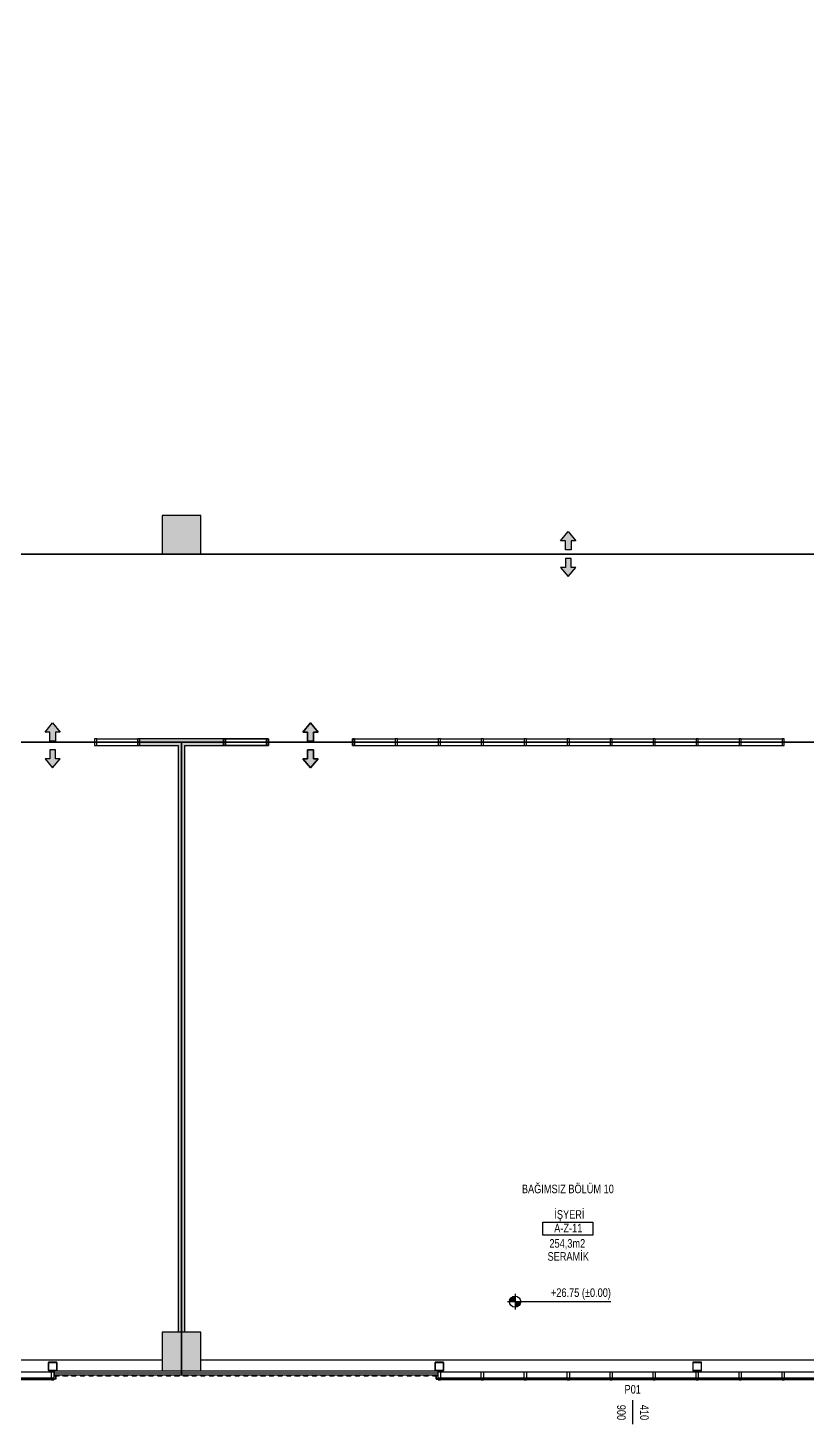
# Model space of a CAD drawing. Extents: x 259761 to 283296, y -701091 to -693683.
# Drawn here: x 275829 to 277642, y -700179 to -696931 of the extents above; entities that cross this region are included whole.
import ezdxf
from ezdxf.enums import TextEntityAlignment as Align

# ---------------------------------------------------------------- set-up
doc = ezdxf.new("R2010")
doc.units = 0
doc.header["$MEASUREMENT"] = 0
doc.layers.get('0').update_dxf_attribs({"linetype": 'CONTINUOUS'})
doc.layers.add('A-WALL-SNWPNL', color=200, linetype='CONTINUOUS')
doc.layers.add('MKDU0', color=50, linetype='CONTINUOUS')
doc.styles.add('Fields_100', font='act_simplex.shx', dxfattribs={"width": 0.8, "height": 20})

# ---------------------------------------------------------------- blocks, each defined once
blk = doc.blocks.new('Mahal kutusu_100')
at = {"color": 0}
blk.add_lwpolyline([(-58, 30), (58, 30), (58, 0), (-58, 0)], close=True, dxfattribs=at)
at = {"color": 0, "style": 'Fields_100', "width": 0.8}
for tag, p in [('MAHAL', (3.6, 37.9)), ('KOD', (0.9, 6.2)), ('ALAN', (-1.3, -29.4)), ('KAPLAMA', (0.8, -59.7))]:
    blk.add_attdef(tag, text='', height=20, dxfattribs=at).set_placement(p, align=Align.CENTER)
blk = doc.blocks.new('*U42')
at = {"layer": 'A-WALL-SNWPNL'}
blk.add_lwpolyline([(50, 1), (42, 1), (40, -1), (32, -1), (30, 1), (22, 1), (20, -1), (12, -1), (10, 1), (2, 1), (0, -1), (-8, -1), (-10, 1), (-18, 1), (-20, -1), (-28, -1), (-30, 1), (-38, 1), (-40, -1), (-48, -1), (-50, 1)], dxfattribs=at)
blk = doc.blocks.new('*U43')
at = {"layer": 'MKDU0', "color": 0, "linetype": 'ByBlock', "lineweight": -2, "transparency": 16777216}
for p in [(0, 0), (100, 0), (200, 0), (300, 0), (400, 0), (500, 0), (600, 0), (700, 0)]:
    blk.add_blockref('*U42', p, dxfattribs=at)
blk = doc.blocks.new('AÇK_01')
at = {"color": 0}
blk.add_lwpolyline([(28, 0), (-28, 0)], dxfattribs=at)
at = {"color": 0, "style": 'Fields_100', "width": 0.8}
blk.add_attdef('A.Ç.K.01', text='', height=20, rotation=90, dxfattribs=at).set_placement((-53, 0), align=Align.MIDDLE_CENTER)
for tag, p in [('W', (1, 17.2)), ('H', (1, -36.3))]:
    blk.add_attdef(tag, text='', height=20, dxfattribs=at).set_placement(p, align=Align.CENTER)

msp = doc.modelspace()

# ---------------------------------------------------------------- hatches: boundary and pattern name
at = {"layer": 'MKDU0', "ltscale": 0.03}
h = msp.add_hatch(dxfattribs=at)
h.set_pattern_fill('ANSI33', color=8)
h.set_pattern_definition([(45, (256351.424, -695852.415), (-4.490128, 4.490128), []), (45, (256355.914, -695852.415), (-4.490128, 4.490128), [3.175, -1.5875])])
h.paths.add_polyline_path([(272541.6, -700055.4), (272631.6, -700055.4), (272631.6, -699965.4), (272541.6, -699965.4)])
h.paths.add_polyline_path([(272541.6, -694355.4), (272631.6, -694355.4), (272631.6, -694265.4), (272541.6, -694265.4)])
h.paths.add_polyline_path([(270741.6, -700055.4), (270831.6, -700055.4), (270831.6, -699965.4), (270741.6, -699965.4)])
h.paths.add_polyline_path([(267141.6, -700055.4), (267231.6, -700055.4), (267231.6, -699965.4), (267141.6, -699965.4)])
h.paths.add_polyline_path([(270741.6, -694355.4), (270831.6, -694355.4), (270831.6, -694265.4), (270741.6, -694265.4)])
h.paths.add_polyline_path([(267141.6, -694355.4), (267231.6, -694355.4), (267231.6, -694265.4), (267141.6, -694265.4)])
h.paths.add_polyline_path([(272541.6, -698155.4), (272631.6, -698155.4), (272631.6, -698065.4), (272541.6, -698065.4)])
h.paths.add_polyline_path([(272541.6, -696255.4), (272631.6, -696255.4), (272631.6, -696165.4), (272541.6, -696165.4)])
h.paths.add_polyline_path([(270741.6, -698155.4), (270831.6, -698155.4), (270831.6, -698065.4), (270741.6, -698065.4)])
h.paths.add_polyline_path([(267141.6, -698155.4), (267231.6, -698155.4), (267231.6, -698065.4), (267141.6, -698065.4)])
h.paths.add_polyline_path([(270741.6, -696255.4), (270831.6, -696255.4), (270831.6, -696165.4), (270741.6, -696165.4)])
h.paths.add_polyline_path([(267141.6, -696255.4), (267231.6, -696255.4), (267231.6, -696165.4), (267141.6, -696165.4)])
h.paths.add_polyline_path([(277941.6, -698155.4), (278031.6, -698155.4), (278031.6, -698065.4), (277941.6, -698065.4)])
h.paths.add_polyline_path([(277941.6, -696255.4), (278031.6, -696255.4), (278031.6, -696165.4), (277941.6, -696165.4)])
h.paths.add_polyline_path([(276141.6, -698155.4), (276231.6, -698155.4), (276231.6, -698065.4), (276141.6, -698065.4)])
h.paths.add_polyline_path([(276141.6, -696255.4), (276231.6, -696255.4), (276231.6, -696165.4), (276141.6, -696165.4)])
h.paths.add_polyline_path([(274341.6, -698155.4), (274431.6, -698155.4), (274431.6, -698065.4), (274341.6, -698065.4)])
h.paths.add_polyline_path([(274341.6, -696255.4), (274431.6, -696255.4), (274431.6, -696165.4), (274341.6, -696165.4)])
h.paths.add_polyline_path([(270641.6, -698155.4), (270731.6, -698155.4), (270731.6, -698065.4), (270641.6, -698065.4)])
h.paths.add_polyline_path([(270641.6, -696255.4), (270731.6, -696255.4), (270731.6, -696165.4), (270641.6, -696165.4)])
h.paths.add_polyline_path([(268941.6, -698155.4), (269031.6, -698155.4), (269031.6, -698065.4), (268941.6, -698065.4)])
h.paths.add_polyline_path([(268941.6, -696255.4), (269031.6, -696255.4), (269031.6, -696165.4), (268941.6, -696165.4)])
h.paths.add_polyline_path([(265341.6, -698155.4), (265431.6, -698155.4), (265431.6, -698065.4), (265341.6, -698065.4)])
h.paths.add_polyline_path([(265341.6, -696255.4), (265431.6, -696255.4), (265431.6, -696165.4), (265341.6, -696165.4)])
h.paths.add_polyline_path([(263541.6, -698155.4), (263631.6, -698155.4), (263631.6, -698065.4), (263541.6, -698065.4)])
h.paths.add_polyline_path([(263541.6, -696255.4), (263631.6, -696255.4), (263631.6, -696165.4), (263541.6, -696165.4)])
h.paths.add_polyline_path([(261741.6, -698155.4), (261831.6, -698155.4), (261831.6, -698065.4), (261741.6, -698065.4)])
h.paths.add_polyline_path([(261741.6, -696255.4), (261831.6, -696255.4), (261831.6, -696165.4), (261741.6, -696165.4)])
h.paths.add_polyline_path([(279741.6, -696255.4), (279831.6, -696255.4), (279831.6, -696165.4), (279741.6, -696165.4)])
h.paths.add_polyline_path([(279741.6, -698155.4), (279831.6, -698155.4), (279831.6, -698065.4), (279741.6, -698065.4)])
h.paths.add_polyline_path([(279741.6, -700055.4), (279831.6, -700055.4), (279831.6, -699965.4), (279741.6, -699965.4)])
h.paths.add_polyline_path([(277941.6, -700055.4), (278031.6, -700055.4), (278031.6, -699965.4), (277941.6, -699965.4)])
h.paths.add_polyline_path([(276141.6, -700055.4), (276231.6, -700055.4), (276231.6, -699965.4), (276141.6, -699965.4)])
h.paths.add_polyline_path([(274341.6, -700055.4), (274431.6, -700055.4), (274431.6, -699965.4), (274341.6, -699965.4)])
h.paths.add_polyline_path([(270641.6, -700055.4), (270731.6, -700055.4), (270731.6, -699965.4), (270641.6, -699965.4)])
h.paths.add_polyline_path([(268941.6, -700055.4), (269031.6, -700055.4), (269031.6, -699965.4), (268941.6, -699965.4)])
h.paths.add_polyline_path([(265341.6, -700055.4), (265431.6, -700055.4), (265431.6, -699965.4), (265341.6, -699965.4)])
h.paths.add_polyline_path([(263541.6, -700055.4), (263631.6, -700055.4), (263631.6, -699965.4), (263541.6, -699965.4)])
h.paths.add_polyline_path([(261741.6, -700055.4), (261831.6, -700055.4), (261831.6, -699965.4), (261741.6, -699965.4)])
h.paths.add_polyline_path([(279741.6, -694355.4), (279831.6, -694355.4), (279831.6, -694265.4), (279741.6, -694265.4)])
h.paths.add_polyline_path([(277941.6, -694355.4), (278031.6, -694355.4), (278031.6, -694265.4), (277941.6, -694265.4)])
h.paths.add_polyline_path([(276141.6, -694355.4), (276231.6, -694355.4), (276231.6, -694265.4), (276141.6, -694265.4)])
h.paths.add_polyline_path([(274341.6, -694355.4), (274431.6, -694355.4), (274431.6, -694265.4), (274341.6, -694265.4)])
h.paths.add_polyline_path([(270641.6, -694355.4), (270731.6, -694355.4), (270731.6, -694265.4), (270641.6, -694265.4)])
h.paths.add_polyline_path([(268941.6, -694355.4), (269031.6, -694355.4), (269031.6, -694265.4), (268941.6, -694265.4)])
h.paths.add_polyline_path([(265341.6, -694355.4), (265431.6, -694355.4), (265431.6, -694265.4), (265341.6, -694265.4)])
h.paths.add_polyline_path([(263541.6, -694355.4), (263631.6, -694355.4), (263631.6, -694265.4), (263541.6, -694265.4)])
h.paths.add_polyline_path([(261741.6, -694355.4), (261831.6, -694355.4), (261831.6, -694265.4), (261741.6, -694265.4)])
h = msp.add_hatch(color=8, dxfattribs=at)
h.dxf.hatch_style = 1
h.paths.add_polyline_path([(277086.6, -698103.1), (277104.3, -698124.2), (277093.3, -698124.2), (277093.3, -698145.4), (277079.9, -698145.4), (277079.9, -698124.2), (277068.9, -698124.2)])
h = msp.add_hatch(color=8, dxfattribs=at)
h.dxf.hatch_style = 1
h.paths.add_polyline_path([(277086.6, -698207.7), (277104.3, -698186.5), (277093.3, -698186.5), (277093.3, -698165.4), (277079.9, -698165.4), (277079.9, -698186.5), (277068.9, -698186.5)])
h = msp.add_hatch(color=8, dxfattribs=at)
h.dxf.hatch_style = 1
h.paths.add_polyline_path([(275886.6, -698548.1), (275904.3, -698569.2), (275893.3, -698569.2), (275893.3, -698590.4), (275879.9, -698590.4), (275879.9, -698569.2), (275868.9, -698569.2)])
h = msp.add_hatch(color=8, dxfattribs=at)
h.dxf.hatch_style = 1
h.paths.add_polyline_path([(276486.6, -698548.1), (276468.9, -698569.2), (276479.9, -698569.2), (276479.9, -698590.4), (276493.3, -698590.4), (276493.3, -698569.2), (276504.3, -698569.2)])
h = msp.add_hatch(color=8, dxfattribs=at)
h.dxf.hatch_style = 1
h.paths.add_polyline_path([(276486.6, -698548.1), (276504.3, -698569.2), (276493.3, -698569.2), (276493.3, -698590.4), (276479.9, -698590.4), (276479.9, -698569.2), (276468.9, -698569.2)])
h = msp.add_hatch(dxfattribs=at)
h.set_pattern_fill('DASH', color=8)
h.set_pattern_definition([(0, (263551.4238, -647212.943), (3.175, 3.175), [3.175, -3.175])])
h.paths.add_polyline_path([(276284.1, -698600.4), (276284.1, -698585.4), (276089.1, -698585.4), (276089.1, -698600.4), (276179.1, -698600.4), (276179.1, -699965.4), (276194.1, -699965.4), (276194.1, -698600.4)])
h = msp.add_hatch(color=8, dxfattribs=at)
h.dxf.hatch_style = 1
h.paths.add_polyline_path([(275886.6, -698652.7), (275904.3, -698631.5), (275893.3, -698631.5), (275893.3, -698610.4), (275879.9, -698610.4), (275879.9, -698631.5), (275868.9, -698631.5)])
h = msp.add_hatch(color=8, dxfattribs=at)
h.dxf.hatch_style = 1
h.paths.add_polyline_path([(276486.6, -698652.7), (276468.9, -698631.5), (276479.9, -698631.5), (276479.9, -698610.4), (276493.3, -698610.4), (276493.3, -698631.5), (276504.3, -698631.5)])
h = msp.add_hatch(color=8, dxfattribs=at)
h.dxf.hatch_style = 1
h.paths.add_polyline_path([(276486.6, -698652.7), (276504.3, -698631.5), (276493.3, -698631.5), (276493.3, -698610.4), (276479.9, -698610.4), (276479.9, -698631.5), (276468.9, -698631.5)])
h = msp.add_hatch(color=8, dxfattribs=at)
h.paths.add_polyline_path([(276962.9, -699881.3, 0.414214), (276949.9, -699894.3), (276962.9, -699894.3)])
h.paths.add_polyline_path([(276975.9, -699894.3), (276962.9, -699894.3), (276962.9, -699907.3, 0.414214)])

# ---------------------------------------------------------------- linework, layer by layer
at = {"layer": 'MKDU0', "color": 8, "ltscale": 0.03}
for p, q in [((274431.6, -698155.4), (276141.6, -698155.4)), ((276231.6, -698155.4), (277941.6, -698155.4)), ((275989.1, -698585.4), (276084.1, -698585.4)), ((275989.1, -698600.4), (276084.1, -698600.4)), ((276384.1, -698585.4), (276289.1, -698585.4)), ((276384.1, -698600.4), (276289.1, -698600.4)), ((276289.1, -698600.4), (276384.1, -698600.4)), ((276589.1, -698585.4), (276684.1, -698585.4)), ((276589.1, -698600.4), (276684.1, -698600.4)), ((276689.1, -698585.4), (276784.1, -698585.4)), ((276689.1, -698600.4), (276784.1, -698600.4)), ((276789.1, -698585.4), (276884.1, -698585.4)), ((276789.1, -698600.4), (276884.1, -698600.4)), ((276889.1, -698585.4), (276984.1, -698585.4)), ((276889.1, -698600.4), (276984.1, -698600.4)), ((276989.1, -698585.4), (277084.1, -698585.4)), ((276989.1, -698600.4), (277084.1, -698600.4)), ((277089.1, -698585.4), (277184.1, -698585.4)), ((277089.1, -698600.4), (277184.1, -698600.4)), ((277189.1, -698585.4), (277284.1, -698585.4)), ((277189.1, -698600.4), (277284.1, -698600.4)), ((277289.1, -698585.4), (277384.1, -698585.4)), ((277289.1, -698600.4), (277384.1, -698600.4)), ((277389.1, -698585.4), (277484.1, -698585.4)), ((277389.1, -698600.4), (277484.1, -698600.4)), ((277489.1, -698585.4), (277584.1, -698585.4)), ((277489.1, -698600.4), (277584.1, -698600.4)), ((276944.9, -699894.3), (277185.9, -699894.3)), ((276962.9, -699876.3), (276962.9, -699912.3)), ((276141.6, -700030.4), (274431.6, -700030.4)), ((277941.6, -700030.4), (276231.6, -700030.4)), ((275789.1, -700057.4), (275884.1, -700057.4)), ((275890.1, -700055.4, 0), (276783.1, -700055.4, 0)), ((276783.1, -700060.4), (275890.1, -700060.4)), ((276692.1, -700067.4), (276690.1, -700065.4)), ((276700.1, -700067.4), (276692.1, -700067.4)), ((276702.1, -700065.4), (276700.1, -700067.4)), ((276710.1, -700065.4), (276702.1, -700065.4)), ((276712.1, -700067.4), (276710.1, -700065.4)), ((276720.1, -700067.4), (276712.1, -700067.4)), ((276722.1, -700065.4), (276720.1, -700067.4)), ((276730.1, -700065.4), (276722.1, -700065.4)), ((276732.1, -700067.4), (276730.1, -700065.4)), ((276740.1, -700067.4), (276732.1, -700067.4)), ((276742.1, -700065.4), (276740.1, -700067.4)), ((276750.1, -700065.4), (276742.1, -700065.4)), ((276752.1, -700067.4), (276750.1, -700065.4)), ((276760.1, -700067.4), (276752.1, -700067.4)), ((276762.1, -700065.4), (276760.1, -700067.4)), ((276770.1, -700065.4), (276762.1, -700065.4)), ((276772.1, -700067.4), (276770.1, -700065.4)), ((276780.1, -700067.4), (276772.1, -700067.4)), ((276782.1, -700065.4), (276780.1, -700067.4)), ((276783.1, -700065.4), (276782.1, -700065.4)), ((276789.1, -700057.4), (276884.1, -700057.4)), ((276889.1, -700057.4), (276984.1, -700057.4)), ((276989.1, -700057.4), (277084.1, -700057.4)), ((277089.1, -700057.4), (277184.1, -700057.4)), ((277189.1, -700057.4), (277284.1, -700057.4)), ((277289.1, -700057.4), (277384.1, -700057.4)), ((277389.1, -700057.4), (277484.1, -700057.4)), ((277489.1, -700057.4), (277584.1, -700057.4)), ((277589.1, -700057.4), (277684.1, -700057.4))]:
    msp.add_line(p, q, dxfattribs=at)
for points in [[(271694.1, -694255.4), (279841.6, -694255.4), (279841.6, -698155.4), (261719.1, -698155.4), (261719.1, -694255.4), (268941.6, -694255.4), (268941.6, -694520.4), (271694.1, -694520.4)], [(276141.6, -698155.4), (276231.6, -698155.4), (276231.6, -698065.4), (276141.6, -698065.4)], [(277086.6, -698103.1), (277104.3, -698124.2), (277093.3, -698124.2), (277093.3, -698145.4), (277079.9, -698145.4), (277079.9, -698124.2), (277068.9, -698124.2)], [(261719.1, -700065.4), (261719.1, -698155.4), (279841.6, -698155.4), (279841.6, -698592.9), (272886.6, -698592.9), (272886.4, -700065.4), (272624.1, -700065.4), (272624.1, -698592.9), (267186.6, -698592.9), (267186.6, -700065.4), (265386.6, -700065.4), (265386.6, -698592.9), (262086.6, -698592.9), (262086.6, -700065.4)], [(277086.6, -698207.7), (277104.3, -698186.5), (277093.3, -698186.5), (277093.3, -698165.4), (277079.9, -698165.4), (277079.9, -698186.5), (277068.9, -698186.5)], [(275886.6, -698548.1), (275904.3, -698569.2), (275893.3, -698569.2), (275893.3, -698590.4), (275879.9, -698590.4), (275879.9, -698569.2), (275868.9, -698569.2)], [(276486.6, -698548.1), (276468.9, -698569.2), (276479.9, -698569.2), (276479.9, -698590.4), (276493.3, -698590.4), (276493.3, -698569.2), (276504.3, -698569.2)], [(276486.6, -698548.1), (276504.3, -698569.2), (276493.3, -698569.2), (276493.3, -698590.4), (276479.9, -698590.4), (276479.9, -698569.2), (276468.9, -698569.2)], [(275984.1, -698600.4), (275989.1, -698600.4), (275989.1, -698585.4), (275984.1, -698585.4)], [(276084.1, -698600.4), (276089.1, -698600.4), (276089.1, -698585.4), (276084.1, -698585.4)], [(276289.1, -698600.4), (276284.1, -698600.4), (276284.1, -698585.4), (276289.1, -698585.4)], [(276284.1, -698600.4), (276289.1, -698600.4), (276289.1, -698585.4), (276284.1, -698585.4)], [(276389.1, -698600.4), (276384.1, -698600.4), (276384.1, -698585.4), (276389.1, -698585.4)], [(276384.1, -698600.4), (276389.1, -698600.4), (276389.1, -698585.4), (276384.1, -698585.4)], [(276589.1, -698600.4), (276584.1, -698600.4), (276584.1, -698585.4), (276589.1, -698585.4)], [(276584.1, -698600.4), (276589.1, -698600.4), (276589.1, -698585.4), (276584.1, -698585.4)], [(276684.1, -698600.4), (276689.1, -698600.4), (276689.1, -698585.4), (276684.1, -698585.4)], [(276784.1, -698600.4), (276789.1, -698600.4), (276789.1, -698585.4), (276784.1, -698585.4)], [(276884.1, -698600.4), (276889.1, -698600.4), (276889.1, -698585.4), (276884.1, -698585.4)], [(276984.1, -698600.4), (276989.1, -698600.4), (276989.1, -698585.4), (276984.1, -698585.4)], [(277084.1, -698600.4), (277089.1, -698600.4), (277089.1, -698585.4), (277084.1, -698585.4)], [(277184.1, -698600.4), (277189.1, -698600.4), (277189.1, -698585.4), (277184.1, -698585.4)], [(277284.1, -698600.4), (277289.1, -698600.4), (277289.1, -698585.4), (277284.1, -698585.4)], [(277384.1, -698600.4), (277389.1, -698600.4), (277389.1, -698585.4), (277384.1, -698585.4)], [(277484.1, -698600.4), (277489.1, -698600.4), (277489.1, -698585.4), (277484.1, -698585.4)], [(277584.1, -698600.4), (277589.1, -698600.4), (277589.1, -698585.4), (277584.1, -698585.4)], [(275886.6, -698652.7), (275904.3, -698631.5), (275893.3, -698631.5), (275893.3, -698610.4), (275879.9, -698610.4), (275879.9, -698631.5), (275868.9, -698631.5)], [(276486.6, -698652.7), (276468.9, -698631.5), (276479.9, -698631.5), (276479.9, -698610.4), (276493.3, -698610.4), (276493.3, -698631.5), (276504.3, -698631.5)], [(276486.6, -698652.7), (276504.3, -698631.5), (276493.3, -698631.5), (276493.3, -698610.4), (276479.9, -698610.4), (276479.9, -698631.5), (276468.9, -698631.5)], [(276141.6, -700055.4), (276231.6, -700055.4), (276231.6, -699965.4), (276141.6, -699965.4)]]:
    msp.add_lwpolyline(points, close=True, dxfattribs=at)
at = {"layer": 'MKDU0', "color": 8, "ltscale": 0.03, "elevation": 0}
for points in [[(274386.1, -700065.4), (274386.6, -699980.4), (274319.1, -699980.4), (274319.1, -699735.4), (274454.1, -699735.4), (274454.1, -699512.9), (274386.6, -699512.9), (274386.6, -698592.9), (276186.6, -698592.9), (276186.6, -700065.4), (275889.1, -700065.4), (275889.1, -700076.4), (274984.1, -700076.4), (274984.1, -700065.4)], [(276186.6, -700065.4), (276186.6, -698592.9), (277986.6, -698592.9), (277986.6, -699512.9), (278054.1, -699512.9), (278054.1, -699735.4), (277919.1, -699735.4), (277919.1, -699980.4), (277986.6, -699980.4), (277986.6, -700065.4), (277689.1, -700065.4), (277689.1, -700076.4), (276784.1, -700076.4), (276784.1, -700065.4)], [(275876.6, -700055.4), (275896.6, -700055.4), (275896.6, -700035.4), (275876.6, -700035.4)], [(275877.2, -700036), (275896, -700036), (275896, -700054.8), (275877.2, -700054.8)], [(276776.6, -700055.4), (276796.6, -700055.4), (276796.6, -700035.4), (276776.6, -700035.4)], [(276777.2, -700036), (276796, -700036), (276796, -700054.8), (276777.2, -700054.8)], [(277376.6, -700055.4), (277396.6, -700055.4), (277396.6, -700035.4), (277376.6, -700035.4)], [(277377.2, -700036), (277396, -700036), (277396, -700054.8), (277377.2, -700054.8)], [(275889.1, -700072.4), (275884.1, -700072.4), (275884.1, -700057.4), (275889.1, -700057.4)], [(275894.1, -700067.9), (275894.1, -700074.4), (275889.1, -700074.4), (275886.6, -700074.4), (275886.6, -700074.2), (275889.1, -700074.2), (275893.9, -700074.2), (275893.9, -700067.9)], [(276779.1, -700067.9), (276779.1, -700074.4), (276784.1, -700074.4), (276786.6, -700074.4), (276786.6, -700074.2), (276784.1, -700074.2), (276779.3, -700074.2), (276779.3, -700067.9)], [(276789.1, -700072.4), (276784.1, -700072.4), (276784.1, -700057.4), (276789.1, -700057.4)], [(276889.1, -700072.4), (276884.1, -700072.4), (276884.1, -700057.4), (276889.1, -700057.4)], [(276989.1, -700072.4), (276984.1, -700072.4), (276984.1, -700057.4), (276989.1, -700057.4)], [(277089.1, -700072.4), (277084.1, -700072.4), (277084.1, -700057.4), (277089.1, -700057.4)], [(277189.1, -700072.4), (277184.1, -700072.4), (277184.1, -700057.4), (277189.1, -700057.4)], [(277289.1, -700072.4), (277284.1, -700072.4), (277284.1, -700057.4), (277289.1, -700057.4)], [(277389.1, -700072.4), (277384.1, -700072.4), (277384.1, -700057.4), (277389.1, -700057.4)], [(277489.1, -700072.4), (277484.1, -700072.4), (277484.1, -700057.4), (277489.1, -700057.4)], [(277589.1, -700072.4), (277584.1, -700072.4), (277584.1, -700057.4), (277589.1, -700057.4)], [(275787.6, -700074.4), (275885.6, -700074.4), (275885.6, -700072.4), (275787.6, -700072.4)], [(275884.1, -700076.4), (275889.1, -700076.4), (275889.1, -700074.4), (275884.1, -700074.4)], [(276784.1, -700076.4), (276789.1, -700076.4), (276789.1, -700074.4), (276784.1, -700074.4)], [(276787.6, -700074.4), (276885.6, -700074.4), (276885.6, -700072.4), (276787.6, -700072.4)], [(276884.1, -700076.4), (276889.1, -700076.4), (276889.1, -700074.4), (276884.1, -700074.4)], [(276887.6, -700074.4), (276985.6, -700074.4), (276985.6, -700072.4), (276887.6, -700072.4)], [(276984.1, -700076.4), (276989.1, -700076.4), (276989.1, -700074.4), (276984.1, -700074.4)], [(276987.6, -700074.4), (277085.6, -700074.4), (277085.6, -700072.4), (276987.6, -700072.4)], [(277084.1, -700076.4), (277089.1, -700076.4), (277089.1, -700074.4), (277084.1, -700074.4)], [(277087.6, -700074.4), (277185.6, -700074.4), (277185.6, -700072.4), (277087.6, -700072.4)], [(277184.1, -700076.4), (277189.1, -700076.4), (277189.1, -700074.4), (277184.1, -700074.4)], [(277187.6, -700074.4), (277285.6, -700074.4), (277285.6, -700072.4), (277187.6, -700072.4)], [(277284.1, -700076.4), (277289.1, -700076.4), (277289.1, -700074.4), (277284.1, -700074.4)], [(277287.6, -700074.4), (277385.6, -700074.4), (277385.6, -700072.4), (277287.6, -700072.4)], [(277384.1, -700076.4), (277389.1, -700076.4), (277389.1, -700074.4), (277384.1, -700074.4)], [(277387.6, -700074.4), (277485.6, -700074.4), (277485.6, -700072.4), (277387.6, -700072.4)], [(277484.1, -700076.4), (277489.1, -700076.4), (277489.1, -700074.4), (277484.1, -700074.4)], [(277487.6, -700074.4), (277585.6, -700074.4), (277585.6, -700072.4), (277487.6, -700072.4)], [(277584.1, -700076.4), (277589.1, -700076.4), (277589.1, -700074.4), (277584.1, -700074.4)], [(277587.6, -700074.4), (277685.6, -700074.4), (277685.6, -700072.4), (277587.6, -700072.4)]]:
    msp.add_lwpolyline(points, close=True, dxfattribs=at)
at = {"layer": 'MKDU0', "color": 8, "ltscale": 0.03}
for points in [[(276194.1, -699965.4), (276194.1, -698600.4), (276284.1, -698600.4), (276284.1, -698585.4), (276284.1, -698600.4), (276284.1, -698585.4), (276089.1, -698585.4), (276089.1, -698600.4), (276179.1, -698600.4), (276179.1, -699965.4)], [(276089.1, -698600.4), (276089.1, -698585.4)], [(276289.1, -698585.4), (276384.1, -698585.4)], [(276584.1, -698600.4), (276584.1, -698585.4)], [(277589.1, -698600.4), (277589.1, -698585.4)]]:
    msp.add_lwpolyline(points, dxfattribs=at)
at = {"layer": 'MKDU0', "color": 8, "ltscale": 0.03, "elevation": 0}
for points in [[(275890.1, -700055.4), (275890.1, -700065.4)], [(276783.1, -700065.4), (275890.1, -700065.4)], [(276783.1, -700055.4), (276783.1, -700065.4)]]:
    msp.add_lwpolyline(points, dxfattribs=at)
at = {"layer": 'MKDU0', "color": 8, "ltscale": 0.03}
msp.add_circle((276962.9, -699894.3), 13, dxfattribs=at)

# ---------------------------------------------------------------- block references
msp.add_blockref('Mahal kutusu_100', (277085.7, -699739.4), dxfattribs=at).add_auto_attribs({'MAHAL': 'İŞYERİ', 'KOD': 'A-Z-11', 'ALAN': '254,3m2', 'KAPLAMA': 'SERAMİK'})
msp.add_blockref('*U43', (275940.1, -700066.4), dxfattribs=at)
at = {"layer": 'MKDU0', "color": 8, "ltscale": 0.03, "rotation": 269.9999999999999}
msp.add_blockref('AÇK_01', (277236.6, -700151.1), dxfattribs=at).add_auto_attribs({'A.Ç.K.01': 'P01', 'H': '900', 'W': '410'})

# ---------------------------------------------------------------- texts
at = {"layer": 'MKDU0', "color": 8, "ltscale": 0.03, "char_height": 20, "style": 'Fields_100'}
for s, insert, attachment_point in [('BAĞIMSIZ BÖLÜM 10', (277085.7, -699622.1), 2), ('+26.75 (%%P0.00)', (277185.9, -699889.3), 9)]:
    msp.add_mtext_dynamic_manual_height_columns(s, width=436.665, gutter_width=100, heights=[0], dxfattribs=dict(at, insert=insert, attachment_point=attachment_point))

doc.saveas('drawing.dxf')
